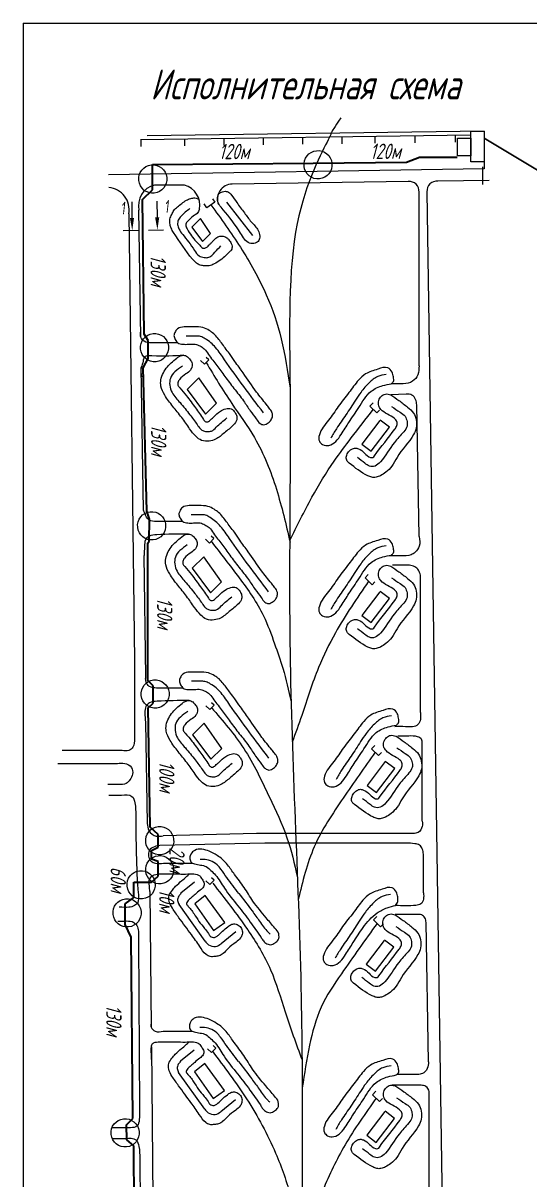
# Model space of a CAD drawing. Header units: millimetres. Extents: x 13096 to 18634, y -492 to 9335.
# Drawn here: x 13108 to 13444, y 7016 to 7784 of the extents above; entities that cross this region are included whole.
import ezdxf
from ezdxf import colors
from ezdxf.entities.mleader import LeaderData, LeaderLine
from ezdxf.enums import TextEntityAlignment as Align
from ezdxf.math import Vec2, Vec3

# ---------------------------------------------------------------- set-up
doc = ezdxf.new("R2010")
doc.units = ezdxf.units.MM
for name, color, linetype, lineweight in [('Линия выноска', 137, 'Continuous', 20), ('Линия связи (Вновь)', 3, 'Continuous', 60), ('Рамка толстая', 7, 'Continuous', 60), ('Строительный', 251, 'Continuous', 13), ('ТаБлица', 253, 'Continuous', 25), ('текст', 7, 'Continuous', 25), ('Элемент эл. схем', 7, 'Continuous', 35)]:
    doc.layers.add(name, color=color, linetype=linetype, lineweight=lineweight)
doc.styles.add('Simplex', font='simplex.shx', dxfattribs={"width": 0.7, "oblique": 15})

# ---------------------------------------------------------------- blocks, each defined once
blk = doc.blocks.new('_None')

msp = doc.modelspace()

# ---------------------------------------------------------------- linework, layer by layer
at = {"color": 18, "lineweight": 20, "true_color": 0x000000}
for points in [[(13404.73022, 7712.69322), (13413.61903, 7712.69322), (13413.61903, 7692.33325), (13404.73022, 7692.33325)], [(13395.90373, 7708.08487), (13404.74841, 7708.08487), (13404.74841, 7696.41426), (13395.90373, 7696.41426)]]:
    msp.add_lwpolyline(points, close=True, dxfattribs=at)
for centre in [(13303.33818, 7690.43067), (13193.62413, 7681.00259), (13194.80384, 7569.04395), (13192.87993, 7450.72458), (13195.20956, 7339.01954), (13198.2276, 7241.66792), (13198.20988, 7222.36518), (13185.8797, 7212.37796), (13176.5562, 7193.76117), (13175.25303, 7047.69136)]:
    msp.add_ellipse(centre, major_axis=(1.01119, -9.36317), ratio=0.990291513, start_param=-7.853981634, end_param=-1.570796327, dxfattribs=at)
at = {"layer": 'Линия связи (Вновь)', "color": 18, "lineweight": 35, "true_color": 0x000000}
for p, q in [((13362.08676, 7692.13902), (13370.67911, 7695.47663)), ((13370.67911, 7695.47663), (13395.81852, 7695.44275)), ((13193.52205, 7690.65582), (13300.06431, 7691.57364)), ((13193.52751, 7673.8819), (13193.52205, 7690.65582)), ((13300.06431, 7691.57364), (13362.08676, 7692.13902)), ((13186.88504, 7667.42824), (13193.52751, 7673.8819)), ((13187.86612, 7577.96944), (13186.88504, 7667.42824)), ((13190.55718, 7573.853), (13187.86612, 7577.96944)), ((13190.55718, 7561.77573), (13190.55718, 7573.853)), ((13187.25427, 7555.70817), (13190.55718, 7561.77573)), ((13189.58917, 7460.42955), (13187.25427, 7555.70817)), ((13191.37455, 7455.18431), (13189.58917, 7460.42955)), ((13191.29333, 7440.63329), (13191.37455, 7455.18431)), ((13190.426, 7439.09957), (13191.29333, 7440.63329)), ((13190.426, 7348.00788), (13190.426, 7439.09957)), ((13193.81089, 7344.58387), (13190.426, 7348.00788)), ((13193.81089, 7333.0666), (13193.81089, 7344.58387)), ((13190.66994, 7329.96974), (13193.81089, 7333.0666)), ((13191.94006, 7250.6611), (13190.66994, 7329.96974)), ((13197.1507, 7245.78806), (13191.94006, 7250.6611)), ((13197.1507, 7237.42601), (13197.1507, 7245.78806)), ((13192.71004, 7235.06501), (13197.1507, 7237.42601)), ((13192.71004, 7229.42607), (13192.71004, 7235.06501)), ((13197.28813, 7227.76), (13192.71004, 7229.42607)), ((13197.28813, 7218.14353), (13197.28813, 7227.76)), ((13181.14019, 7214.16095), (13192.81589, 7214.16095)), ((13181.14019, 7203.93666), (13181.14019, 7214.16095)), ((13192.81589, 7214.16095), (13197.28813, 7218.14353)), ((13175.23469, 7199.74616), (13181.14019, 7203.93666)), ((13175.23469, 7186.02168), (13175.23469, 7199.74616)), ((13179.17707, 7177.68167), (13175.23469, 7186.02168)), ((13180.29904, 7057.22841), (13179.17707, 7177.68167)), ((13176.28227, 7053.01126), (13180.29904, 7057.22841)), ((13176.31018, 7043.17403), (13176.28227, 7053.01126)), ((13181.10064, 7039.03658), (13176.31018, 7043.17403)), ((13181.2807, 6946.88449), (13181.10064, 7039.03658))]:
    msp.add_line(p, q, dxfattribs=at)
at = {"layer": 'Рамка толстая', "color": 18, "lineweight": 20, "true_color": 0x000000}
for q in [(14076.17452, 7784.47018), (13107.54952, 6451.34518)]:
    msp.add_line((13107.54952, 7784.47018), q, dxfattribs=at)
at = {"layer": 'Строительный', "color": 18, "lineweight": 20, "true_color": 0x000000}
for p, q in [((13413.61903, 7712.69322), (13189.94895, 7709.7251)), ((13404.73022, 7709.99198), (13185.56, 7706.9164)), ((13185.68375, 7706.91813), (13185.68375, 7702.50813)), ((13214.60109, 7707.32393), (13214.60109, 7702.91393)), ((13240.73256, 7707.69062), (13240.73256, 7703.28062)), ((13266.86403, 7708.05732), (13266.86403, 7703.64732)), ((13292.9955, 7708.42402), (13292.9955, 7704.01402)), ((13319.12697, 7708.79072), (13319.12697, 7704.38072)), ((13340.99635, 7709.09761), (13340.99635, 7704.68761)), ((13367.54904, 7709.47022), (13367.54904, 7705.06022)), ((13394.52641, 7709.84879), (13394.52641, 7705.43879)), ((13413.61903, 7687.63815), (13164.24547, 7683.8153)), ((13412.80319, 7677.37433), (13412.80319, 7689.15098)), ((13413.61903, 7692.33325), (13413.61903, 7687.63815)), ((13417.03198, 7680.07448), (13382.93026, 7679.51088)), ((13214.62862, 7676.94579), (13194.79862, 7676.94579)), ((13363.22243, 7679.3063), (13246.35144, 7677.5772)), ((13370.45451, 7556.9157), (13370.45451, 7672.31334)), ((13375.69819, 7672.51792), (13390.2393, 6692.22276)), ((13229.58519, 7661.95206), (13227.78009, 7664.53072)), ((13234.91479, 7665.68287), (13229.58519, 7661.95206)), ((13233.36014, 7667.90374), (13234.91479, 7665.68287)), ((13242.62774, 7665.70834), (13259.92072, 7643.44582)), ((13177.65347, 7657.92555), (13181.52845, 7361.20932)), ((13185.69432, 7576.04716), (13184.45425, 7660.19034)), ((13225.28902, 7654.77354), (13219.63047, 7649.11498)), ((13219.63047, 7649.11498), (13226.56475, 7639.47927)), ((13231.98434, 7644.89886), (13225.28902, 7654.77354)), ((13226.56475, 7639.47927), (13231.98434, 7644.89886)), ((13225.40902, 7560.50088), (13227.91461, 7557.99529)), ((13227.91461, 7557.99529), (13230.8071, 7560.88778)), ((13230.8071, 7560.88778), (13229.1703, 7562.52458)), ((13187.38895, 7461.06063), (13185.99244, 7555.81869)), ((13224.2193, 7548.92548), (13216.55724, 7541.26342)), ((13235.94168, 7532.22718), (13224.2193, 7548.92548)), ((13216.55724, 7541.26342), (13228.65727, 7524.94277)), ((13361.97402, 7538.20465), (13351.72894, 7537.73142)), ((13228.65727, 7524.94277), (13235.94168, 7532.22718)), ((13337.70692, 7530.21773), (13339.90516, 7532.47064)), ((13342.36327, 7525.67439), (13337.70692, 7530.21773)), ((13344.2565, 7527.61471), (13342.36327, 7525.67439)), ((13370.56165, 7443.56558), (13368.95236, 7531.10362)), ((13228.69363, 7441.81262), (13231.19922, 7439.30704)), ((13231.19922, 7439.30704), (13234.09171, 7442.19953)), ((13234.09171, 7442.19953), (13232.4549, 7443.83633)), ((13189.01792, 7350.52891), (13187.83293, 7430.9347)), ((13227.50391, 7430.23723), (13219.84185, 7422.57517)), ((13239.22629, 7413.53893), (13227.50391, 7430.23723)), ((13219.84185, 7422.57517), (13231.94188, 7406.25452)), ((13231.94188, 7406.25452), (13239.22629, 7413.53893)), ((13334.5643, 7416.17764), (13336.76254, 7418.43055)), ((13339.22064, 7411.6343), (13334.5643, 7416.17764)), ((13341.11387, 7413.57462), (13339.22064, 7411.6343)), ((13371.32595, 7326.80425), (13371.32595, 7414.16863)), ((13181.52845, 7361.20932), (13181.52845, 7314.86408)), ((13228.96575, 7331.2609), (13231.47134, 7328.75532)), ((13231.47134, 7328.75532), (13234.36383, 7331.6478)), ((13234.36383, 7331.6478), (13232.72703, 7333.28461)), ((13188.70243, 7320.39178), (13189.96658, 7253.20028)), ((13227.77603, 7319.6855), (13220.11397, 7312.02344)), ((13239.49841, 7302.9872), (13227.77603, 7319.6855)), ((13220.11397, 7312.02344), (13232.214, 7295.7028)), ((13338.91318, 7302.72882), (13341.11142, 7304.98174)), ((13372.55582, 7254.60982), (13372.55582, 7304.24696)), ((13173.33526, 7301.48408), (13133.4347, 7301.48408)), ((13232.214, 7295.7028), (13239.49841, 7302.9872)), ((13343.56952, 7298.18548), (13338.91318, 7302.72882)), ((13345.46276, 7300.1258), (13343.56952, 7298.18548)), ((13130.64238, 7293.03404), (13170.11999, 7293.03404)), ((13262.50682, 7246.48796), (13200.56047, 7244.95153)), ((13348.85997, 7246.48796), (13262.50682, 7246.48796)), ((13268.11779, 7240.09299), (13198.30959, 7238.50495)), ((13354.23189, 7240.09299), (13268.11779, 7240.09299)), ((13373.36891, 7207.01527), (13373.36891, 7232.81378)), ((13221.44859, 7214.18135), (13212.34877, 7206.72655)), ((13228.96575, 7215.0062), (13231.47134, 7212.50062)), ((13231.47134, 7212.50062), (13234.36383, 7215.39311)), ((13234.36383, 7215.39311), (13232.72703, 7217.02991)), ((13191.66197, 7207.86493), (13192.55876, 7117.78529)), ((13228.43841, 7174.91939), (13211.07467, 7199.31563)), ((13340.26748, 7189.07609), (13342.46572, 7191.32901)), ((13344.92382, 7184.53275), (13340.26748, 7189.07609)), ((13358.52453, 7192.67916), (13354.62501, 7192.67916)), ((13248.87697, 7181.23706), (13239.15642, 7173.29841)), ((13346.81705, 7186.47307), (13344.92382, 7184.53275)), ((13376.69686, 7094.94517), (13375.1218, 7187.35009)), ((13184.12919, 7175.2393), (13184.8706, 7063.63473)), ((13192.6868, 7104.9233), (13193.6955, 7003.60239)), ((13232.54063, 7101.06234), (13235.43311, 7103.95482)), ((13235.43311, 7103.95482), (13233.79631, 7105.59163)), ((13221.19074, 7102.64487), (13212.09092, 7095.19006)), ((13230.03504, 7103.56792), (13232.54063, 7101.06234)), ((13228.18057, 7063.38291), (13210.81682, 7087.77914)), ((13369.53998, 7086.39966), (13355.63664, 7086.39966)), ((13339.60108, 7073.04419), (13341.79932, 7075.2971)), ((13371.83836, 7079.31987), (13352.59469, 7079.31987)), ((13248.61912, 7069.70058), (13238.89857, 7061.76192)), ((13344.25742, 7068.50085), (13339.60108, 7073.04419)), ((13346.15066, 7070.44117), (13344.25742, 7068.50085)), ((13377.13849, 6978.93807), (13377.13849, 7072.52653)), ((13184.99303, 7030.69911), (13185.46865, 6962.09245))]:
    msp.add_line(p, q, dxfattribs=at)
for points in [[(13344.39291, 7520.71654), (13332.4402, 7505.01827), (13338.69565, 7500.25535), (13350.83071, 7516.19311), (13344.57526, 7520.95603)], [(13344.39291, 7406.98066), (13332.4402, 7391.2824), (13338.69565, 7386.51948), (13350.83071, 7402.45724), (13344.57526, 7407.22016)], [(13348.0215, 7294.36046), (13335.88645, 7278.42271), (13342.1419, 7273.65979), (13354.27695, 7289.59755), (13348.0215, 7294.36046)], [(13228.48124, 7205.19547), (13221.5716, 7199.77784), (13233.99147, 7182.03946), (13241.51336, 7187.4571), (13228.48124, 7205.19547)], [(13347.28898, 7175.45257), (13335.33628, 7159.75431), (13341.59173, 7154.99139), (13353.72678, 7170.92914), (13347.47133, 7175.69206)], [(13228.22339, 7093.65899), (13221.31375, 7088.24135), (13233.73362, 7070.50298), (13241.25551, 7075.92061), (13228.22339, 7093.65899)], [(13347.70986, 7061.77906), (13335.75715, 7046.0808), (13342.0126, 7041.31788), (13354.14766, 7057.25563), (13347.89221, 7062.01855)]]:
    msp.add_lwpolyline(points, dxfattribs=at)
for centre, radius, start, end in [((13163.35978, 7660.72387), 14.56504, 348.92312265, 85.86922356), ((13198.05979, 7663.36154), 13.97022, 103.49952732, 193.12034259), ((13210.99887, 7663.56984), 13.85969, 348.95296455, 74.81764387), ((13246.47646, 7667.68845), 9.88954, 90.72433398, 202.13249375), ((13363.88161, 7672.75185), 6.58751, 356.18317171, 95.74288416), ((13382.27109, 7672.95643), 6.58751, 84.25711584, 183.81682829)]:
    msp.add_arc(centre, radius, start, end, dxfattribs=at)
msp.add_open_spline([(13318.61153, 7721.69182), (13309.22449, 7707.51212), (13318.61153, 7721.69182), (13282.31215, 7655.90761), (13286.09414, 7523.03025), (13282.30653, 7350.85048), (13294.26821, 7152.79988), (13292.35405, 6958.96678), (13290.2213, 6825.03191), (13293.80783, 6738.07002), (13299.68338, 6710.03052), (13299.68338, 6710.03052), (13299.68338, 6710.03052), (13299.68338, 6710.03052), (13299.68338, 6710.03052), (13299.68338, 6710.03052), (13299.68338, 6710.03052), (13299.68338, 6710.03052), (13299.68338, 6710.03052)], degree=3, knots=[0, 0, 0, 0, 25.836333109, 49.871244762, 76.873917157, 116.334767859, 166.936096042, 211.721259242, 248.246118291, 257.850777941, 271.152471293, 282.284588503, 290.662390358, 305.749777897, 312.760031631, 324.633986925, 330.142951601, 332.123990533, 332.123990533, 332.123990533, 332.123990533], dxfattribs=at)
for points in [[(13240.4854, 7660.60729), (13251.90526, 7645.10457), (13257.92359, 7638.43569), (13261.7195, 7638.43569), (13264.02094, 7640.13775), (13264.67851, 7643.06411), (13263.6025, 7646.82656), (13258.99594, 7652.60945), (13254.51077, 7658.44239), (13249.39673, 7665.41379), (13245.80486, 7670.35664), (13243.9527, 7672.2088), (13241.82962, 7672.80522), (13239.88683, 7672.38717), (13237.70494, 7671.25246), (13236.58692, 7667.68845), (13237.64594, 7664.13086), (13240.4854, 7660.60729)], [(13224.60175, 7660.91412), (13223.10765, 7658.11362), (13219.62354, 7655.69475), (13218.20146, 7654.27266), (13216.40119, 7652.4724), (13215.55697, 7650.61359), (13216.40119, 7647.89973), (13219.40416, 7643.25963), (13222.45813, 7639.44158), (13224.90764, 7636.99207), (13226.7963, 7635.10342), (13228.12719, 7635.10342), (13229.89878, 7636.01977), (13230.84306, 7636.96405), (13232.11214, 7638.23313), (13233.38116, 7639.50214), (13235.56518, 7641.68617), (13238.14212, 7643.0143), (13240.35111, 7643.0143), (13242.77227, 7642.03745), (13244.24805, 7640.56167), (13245.78396, 7638.14365), (13246.25348, 7636.43274), (13245.78396, 7633.83689), (13244.21979, 7632.27272), (13242.12431, 7630.17723), (13234.38174, 7624.61426), (13231.13384, 7623.37533), (13228.12215, 7623.37533), (13225.15902, 7623.83801), (13222.63368, 7625.16153), (13220.06819, 7627.72702), (13207.47234, 7645.48973), (13205.86634, 7648.30531), (13205.15612, 7650.82253), (13205.03001, 7654.37244), (13206.26858, 7657.50984), (13207.62062, 7660.07571), (13209.95659, 7662.41168), (13216.05879, 7666.87386), (13218.834, 7668.07775), (13221.49966, 7668.43199), (13223.2159, 7668.07775), (13224.4716, 7666.82205)], [(13218.25953, 7661.41781), (13212.29516, 7656.10995), (13210.53566, 7653.67295), (13210.14527, 7650.7965), (13210.97554, 7647.92005), (13213.49474, 7644.18361), (13217.37363, 7639.22972), (13221.41904, 7633.62135), (13224.41818, 7629.90592), (13227.73723, 7628.86721), (13230.2965, 7628.86721), (13234.89519, 7632.46277), (13238.93403, 7636.53775)], [(13232.24999, 7663.81746), (13251.80791, 7635.7081), (13268.96398, 7604.17079), (13278.92496, 7574.95077), (13284.75804, 7542.04226)], [(13270.9178, 7528.94751), (13272.75983, 7526.11754), (13273.14178, 7523.90912), (13272.16179, 7520.99689), (13270.33821, 7519.1733), (13267.21447, 7517.842), (13264.86361, 7518.73951), (13262.32912, 7521.73555), (13258.36424, 7527.09885), (13253.93528, 7533.66822), (13247.54184, 7541.95785), (13241.50063, 7549.93303), (13236.23179, 7557.20363), (13230.68321, 7564.47682), (13227.79928, 7568.2371), (13224.88702, 7570.13002), (13221.86936, 7571.28681), (13217.47239, 7571.28681), (13213.64786, 7571.28681), (13210.2802, 7572.23312), (13208.55833, 7574.42029), (13207.71861, 7576.98708), (13208.25976, 7579.02679), (13210.08002, 7581.558), (13214.53608, 7582.84071), (13220.86458, 7582.84071), (13226.97083, 7582.30153), (13231.07871, 7580.38469), (13234.07968, 7578.28356), (13236.84647, 7575.2366), (13239.31118, 7572.13167), (13241.69561, 7568.81277), (13244.57682, 7565.11232), (13248.2206, 7559.80698), (13253.65066, 7552.20552), (13262.5398, 7539.53638), (13269.10481, 7531.26769), (13270.9178, 7528.94751)], [(13210.25212, 7572.25332), (13200.00314, 7572.25332), (13192.6598, 7572.25332), (13188.01096, 7573.24765), (13186.20142, 7575.05719), (13185.4612, 7576.86489), (13185.63944, 7579.77151)], [(13267.22571, 7525.68278), (13241.31524, 7560.98884), (13235.39077, 7569.04353), (13232.11026, 7572.32404), (13228.38918, 7574.94553), (13225.42673, 7576.46291), (13222.48244, 7576.73981), (13215.78441, 7576.73981)], [(13214.16495, 7563.96959), (13193.04591, 7563.4847), (13187.8282, 7562.41062), (13187.2144, 7560.11777), (13185.99244, 7555.81869), (13186.08342, 7549.64558)], [(13210.53747, 7562.83045), (13203.30916, 7556.24033), (13200.64776, 7552.29701), (13199.01374, 7547.65563), (13199.01374, 7543.54529), (13201.57668, 7537.5437), (13206.93582, 7530.03485), (13212.83481, 7522.6304), (13218.1264, 7515.15733), (13222.16685, 7510.15463), (13226.07571, 7507.43381), (13231.17752, 7506.95105), (13235.31065, 7508.16741), (13241.18439, 7512.46315), (13247.21471, 7517.72212), (13249.36346, 7521.02493), (13249.36346, 7523.45765), (13248.27412, 7525.85836), (13245.70579, 7528.42669), (13242.11734, 7528.42669), (13238.49684, 7526.78277), (13234.13165, 7523.13308), (13232.26074, 7521.42254), (13230.10384, 7519.81814), (13228.8727, 7519.81814), (13227.29044, 7521.4004), (13221.97366, 7528.98982), (13216.04086, 7537.09606), (13211.60654, 7542.36231), (13210.32927, 7544.18769), (13210.32927, 7545.69747), (13211.40494, 7547.9458), (13215.67912, 7551.55761), (13218.6479, 7554.15496), (13219.64499, 7556.09744), (13219.64499, 7559.09131), (13217.97487, 7561.50696), (13216.08408, 7563.39776), (13213.18328, 7563.9114), (13211.16418, 7563.18919), (13210.53747, 7562.83045)], [(13229.08489, 7559.16557), (13246.03326, 7531.95288), (13261.16573, 7509.27565), (13275.72602, 7474.97981), (13284.80549, 7439.90569)], [(13213.28025, 7556.69416), (13208.3903, 7553.00589), (13205.34561, 7548.63692), (13204.92462, 7544.17218), (13206.47933, 7539.20908), (13211.71612, 7532.49462), (13218.25079, 7524.50924), (13223.07675, 7517.9681), (13225.34176, 7515.05113), (13227.35351, 7513.75362), (13229.97644, 7513.32112), (13232.52297, 7513.65186), (13235.73567, 7516.19791), (13242.74355, 7522.36028)], [(13351.9756, 7545.06198), (13346.42075, 7543.82545), (13338.60245, 7540.03835), (13330.41569, 7529.23469), (13323.85452, 7519.42211), (13318.76082, 7511.39636), (13310.58507, 7504.1103), (13306.39326, 7504.75011), (13304.23628, 7506.90709), (13304.23628, 7511.15321), (13310.38556, 7520.79586), (13316.81871, 7529.92001), (13323.92463, 7539.18108), (13330.29729, 7547.44629), (13334.99352, 7551.65459), (13343.08605, 7554.73731), (13349.66487, 7555.60978), (13352.51628, 7552.75836), (13353.39093, 7549.56066), (13353.39093, 7546.5361), (13351.9756, 7545.06198)], [(13348.69251, 7551.18207), (13343.04474, 7549.85), (13337.32684, 7545.67547), (13331.91262, 7539.51351), (13328.17398, 7534.11489), (13321.8718, 7524.39341), (13315.58516, 7515.18109), (13311.86539, 7508.95384)], [(13370.45451, 7556.9157), (13369.60698, 7550.98287), (13366.18548, 7546.71385), (13359.90326, 7545.06198), (13351.9756, 7545.06198)], [(13351.72894, 7537.73142), (13348.05936, 7538.20465), (13345.4235, 7536.7544), (13343.6791, 7533.96709), (13343.6791, 7530.43936), (13345.07164, 7528.05442), (13354.12312, 7521.99268), (13355.65656, 7519.94901), (13355.65656, 7517.23205), (13354.2968, 7514.89827), (13340.77243, 7497.16127), (13339.76842, 7496.15726), (13338.13819, 7496.15726), (13334.32235, 7498.98932), (13330.13112, 7501.91131), (13328.13215, 7502.37217), (13325.70265, 7501.60407), (13323.17382, 7499.07524), (13322.1578, 7496.21904), (13322.68059, 7493.76111), (13324.09457, 7492.34713), (13336.4031, 7484.00203), (13339.16568, 7482.97805), (13341.86063, 7482.97805), (13344.8143, 7483.99039), (13348.47944, 7486.40279), (13352.34142, 7490.26478), (13355.82665, 7496.15661), (13366.79569, 7511.31284), (13368.59901, 7515.70652), (13368.49996, 7521.09476), (13366.74273, 7525.62714), (13362.78251, 7529.58736), (13357.07944, 7533.93423), (13351.72894, 7537.73142)], [(13368.95236, 7531.10362), (13368.17017, 7534.67374), (13365.75066, 7537.57572), (13361.97402, 7538.20465)], [(13284.55817, 7440.96617), (13299.34677, 7469.6425), (13314.09778, 7493.65745), (13325.41076, 7509.04212), (13340.03509, 7527.94606)], [(13352.23157, 7529.94144), (13357.88363, 7526.14394), (13361.15587, 7523.43616), (13362.44494, 7519.93586), (13362.44494, 7516.88201), (13360.23218, 7513.21661), (13354.04928, 7505.96894), (13344.8068, 7493.21043), (13341.19678, 7490.43274), (13337.46503, 7490.43274), (13334.51758, 7492.30644), (13329.52638, 7496.03465)], [(13213.53673, 7453.56507), (13203.28774, 7453.56507), (13195.94441, 7453.56507), (13191.29557, 7454.5594), (13189.48603, 7456.36894), (13188.7458, 7458.17664), (13187.38895, 7461.06063)], [(13274.2024, 7410.25926), (13276.04444, 7407.42929), (13276.42638, 7405.22087), (13275.4464, 7402.30863), (13273.62281, 7400.48505), (13270.49908, 7399.15375), (13268.14821, 7400.05126), (13265.61372, 7403.04729), (13261.64885, 7408.4106), (13257.21989, 7414.97997), (13250.82644, 7423.2696), (13244.78524, 7431.24478), (13239.5164, 7438.51538), (13233.96782, 7445.78857), (13231.08389, 7449.54884), (13228.17163, 7451.44177), (13225.15396, 7452.59856), (13220.757, 7452.59856), (13216.93247, 7452.59856), (13213.56481, 7453.54487), (13211.84294, 7455.73204), (13211.00321, 7458.29883), (13211.54437, 7460.33854), (13213.36463, 7462.86975), (13217.82069, 7464.15246), (13224.14918, 7464.15246), (13230.25544, 7463.61328), (13234.36332, 7461.69644), (13237.36429, 7459.59531), (13240.13108, 7456.54835), (13242.59579, 7453.44342), (13244.98022, 7450.12452), (13247.86143, 7446.42407), (13251.5052, 7441.11873), (13256.93527, 7433.51727), (13265.82441, 7420.84813), (13272.38942, 7412.57944), (13274.2024, 7410.25926)], [(13270.51032, 7406.99453), (13244.59985, 7442.30059), (13238.67537, 7450.35528), (13235.39486, 7453.63579), (13231.67379, 7456.25728), (13228.71134, 7457.77466), (13225.76704, 7458.05156), (13219.06902, 7458.05156)], [(13217.44956, 7445.28134), (13196.33051, 7444.79645), (13191.11281, 7443.72237), (13188.81996, 7441.42951), (13188.15095, 7437.11384), (13187.83293, 7430.9347)], [(13213.82207, 7444.1422), (13206.59376, 7437.55208), (13203.93237, 7433.60876), (13202.29834, 7428.96738), (13202.29834, 7424.85704), (13204.86129, 7418.85545), (13210.22043, 7411.3466), (13216.11942, 7403.94215), (13221.41101, 7396.46908), (13225.45146, 7391.46638), (13229.36031, 7388.74556), (13234.46212, 7388.2628), (13238.59526, 7389.47916), (13244.469, 7393.7749), (13250.49932, 7399.03387), (13252.64807, 7402.33668), (13252.64807, 7404.7694), (13251.55872, 7407.17011), (13248.9904, 7409.73844), (13245.40195, 7409.73844), (13241.78144, 7408.09452), (13237.41625, 7404.44483), (13235.54534, 7402.73429), (13233.38844, 7401.12988), (13232.15731, 7401.12988), (13230.57505, 7402.71215), (13225.25827, 7410.30157), (13219.32547, 7418.40781), (13214.89115, 7423.67406), (13213.61388, 7425.49944), (13213.61388, 7427.00922), (13214.68954, 7429.25755), (13218.96373, 7432.86936), (13221.93251, 7435.46671), (13222.9296, 7437.40919), (13222.9296, 7440.40305), (13221.25948, 7442.81871), (13219.36868, 7444.70951), (13216.46789, 7445.22315), (13214.44879, 7444.50094), (13213.82207, 7444.1422)], [(13351.9756, 7431.3261), (13346.42075, 7430.08958), (13338.60245, 7426.30248), (13330.41569, 7415.49882), (13323.85452, 7405.68624), (13318.76082, 7397.66048), (13310.58507, 7390.37443), (13306.39326, 7391.01424), (13304.23628, 7393.17122), (13304.23628, 7397.41734), (13310.38556, 7407.05999), (13316.81871, 7416.18414), (13323.92463, 7425.44521), (13330.29729, 7433.71042), (13334.99352, 7437.91871), (13343.08605, 7441.00143), (13349.66487, 7441.87391), (13352.51628, 7439.02249), (13353.39093, 7435.82479), (13353.39093, 7432.80023), (13351.9756, 7431.3261)], [(13370.56165, 7443.56558), (13370.56165, 7437.16174), (13367.82448, 7433.1522), (13365.23677, 7431.47999), (13358.46002, 7430.72843), (13350.50287, 7430.72843)], [(13216.56486, 7438.00591), (13211.67491, 7434.31764), (13208.63021, 7429.94867), (13208.20923, 7425.48393), (13209.76394, 7420.52083), (13215.00073, 7413.80637), (13221.5354, 7405.82099), (13226.36135, 7399.27985), (13228.62637, 7396.36288), (13230.63812, 7395.06537), (13233.26105, 7394.63287), (13235.80758, 7394.96361), (13239.02028, 7397.50966), (13246.02816, 7403.67203)], [(13232.3695, 7440.47732), (13250.93281, 7416.22516), (13267.12598, 7390.97535), (13274.5037, 7372.42959), (13279.98876, 7356.18398), (13285.44244, 7333.8086)], [(13348.69251, 7437.4462), (13343.04474, 7436.11413), (13337.32684, 7431.9396), (13331.91262, 7425.77764), (13328.17398, 7420.37901), (13321.8718, 7410.65754), (13315.58516, 7401.44522), (13311.86539, 7395.21797)], [(13351.72894, 7423.99555), (13348.05936, 7424.46878), (13345.4235, 7423.01853), (13343.6791, 7420.23122), (13343.6791, 7416.70349), (13345.07164, 7414.31855), (13354.12312, 7408.25681), (13355.65656, 7406.21314), (13355.65656, 7403.49618), (13354.2968, 7401.16239), (13340.77243, 7383.4254), (13339.76842, 7382.42139), (13338.13819, 7382.42139), (13334.32235, 7385.25345), (13330.13112, 7388.17544), (13328.13215, 7388.6363), (13325.70265, 7387.8682), (13323.17382, 7385.33937), (13322.1578, 7382.48317), (13322.68059, 7380.02524), (13324.09457, 7378.61126), (13336.4031, 7370.26616), (13339.16568, 7369.24217), (13341.86063, 7369.24217), (13344.8143, 7370.25452), (13348.47944, 7372.66692), (13352.34142, 7376.5289), (13355.82665, 7382.42074), (13366.79569, 7397.57697), (13368.59901, 7401.97065), (13368.49996, 7407.35889), (13366.74273, 7411.89127), (13362.78251, 7415.85149), (13357.07944, 7420.19836), (13351.72894, 7423.99555)], [(13371.32595, 7414.16863), (13371.32595, 7418.05576), (13370.0284, 7421.24238), (13367.68069, 7423.59009), (13364.11309, 7424.54487), (13360.86547, 7424.54487), (13352.8044, 7424.54487)], [(13336.89247, 7413.90597), (13314.91282, 7379.63123), (13303.76957, 7356.70239), (13292.53322, 7324.85267), (13286.23755, 7307.06511)], [(13352.23157, 7416.20557), (13357.88363, 7412.40807), (13361.15587, 7409.70029), (13362.44494, 7406.19999), (13362.44494, 7403.14614), (13360.23218, 7399.48074), (13354.04928, 7392.23307), (13344.8068, 7379.47455), (13341.19678, 7376.69687), (13337.46503, 7376.69687), (13334.51758, 7378.57057), (13329.52638, 7382.29878)], [(13213.80885, 7343.01335), (13203.55986, 7343.01335), (13196.21653, 7343.01335), (13191.56769, 7344.00767), (13189.75815, 7345.81721), (13189.01792, 7347.62492), (13189.01792, 7350.52891)], [(13274.47452, 7299.70753), (13276.31656, 7296.87757), (13276.6985, 7294.66914), (13275.71852, 7291.75691), (13273.89493, 7289.93333), (13270.7712, 7288.60203), (13268.42034, 7289.49954), (13265.88584, 7292.49557), (13261.92097, 7297.85887), (13257.49201, 7304.42825), (13251.09856, 7312.71787), (13245.05736, 7320.69306), (13239.78852, 7327.96366), (13234.23994, 7335.23685), (13231.35601, 7338.99712), (13228.44375, 7340.89005), (13225.42608, 7342.04684), (13221.02912, 7342.04684), (13217.20459, 7342.04684), (13213.83693, 7342.99315), (13212.11506, 7345.18032), (13211.27533, 7347.7471), (13211.81649, 7349.78682), (13213.63675, 7352.31803), (13218.09281, 7353.60074), (13224.4213, 7353.60074), (13230.52756, 7353.06155), (13234.63544, 7351.14471), (13237.63641, 7349.04359), (13240.4032, 7345.99663), (13242.86791, 7342.89169), (13245.25234, 7339.57279), (13248.13355, 7335.87235), (13251.77733, 7330.56701), (13257.20739, 7322.96555), (13266.09653, 7310.29641), (13272.66154, 7302.02771), (13274.47452, 7299.70753)], [(13270.78244, 7296.44281), (13244.87197, 7331.74886), (13238.94749, 7339.80356), (13235.66698, 7343.08407), (13231.94591, 7345.70556), (13228.98346, 7347.22294), (13226.03916, 7347.49983), (13219.34114, 7347.49983)], [(13217.72168, 7334.72962), (13196.60263, 7334.24473), (13191.38493, 7333.17064), (13189.09208, 7330.87779), (13188.42307, 7326.56212), (13188.70243, 7320.39178)], [(13214.0942, 7333.59047), (13206.86588, 7327.00035), (13204.20449, 7323.05703), (13202.57046, 7318.41566), (13202.57046, 7314.30532), (13205.13341, 7308.30372), (13210.49255, 7300.79487), (13216.39154, 7293.39043), (13221.68313, 7285.91736), (13225.72358, 7280.91465), (13229.63243, 7278.19384), (13234.73425, 7277.71108), (13238.86738, 7278.92744), (13244.74112, 7283.22318), (13250.77144, 7288.48215), (13252.92019, 7291.78495), (13252.92019, 7294.21767), (13251.83084, 7296.61839), (13249.26252, 7299.18671), (13245.67407, 7299.18671), (13242.05356, 7297.54279), (13237.68837, 7293.8931), (13235.81746, 7292.18257), (13233.66056, 7290.57816), (13232.42943, 7290.57816), (13230.84717, 7292.16042), (13225.53039, 7299.74984), (13219.59759, 7307.85609), (13215.16327, 7313.12234), (13213.886, 7314.94771), (13213.886, 7316.4575), (13214.96166, 7318.70583), (13219.23585, 7322.31763), (13222.20463, 7324.91498), (13223.20172, 7326.85747), (13223.20172, 7329.85133), (13221.5316, 7332.26699), (13219.6408, 7334.15778), (13216.74001, 7334.67143), (13214.72091, 7333.94922), (13214.0942, 7333.59047)], [(13216.83698, 7327.45418), (13211.94703, 7323.76592), (13208.90234, 7319.39695), (13208.48135, 7314.93221), (13210.03606, 7309.9691), (13215.27285, 7303.25465), (13221.80752, 7295.26926), (13226.63347, 7288.72812), (13228.89849, 7285.81115), (13230.91024, 7284.51365), (13233.53317, 7284.08115), (13236.0797, 7284.41188), (13239.2924, 7286.95794), (13246.30028, 7293.1203)], [(13232.56947, 7330.00886), (13254.02786, 7302.88838), (13271.09116, 7270.60209), (13282.73663, 7243.65312), (13289.64095, 7217.56581)], [(13355.42184, 7318.46641), (13349.86699, 7317.22989), (13342.0487, 7313.44279), (13333.86194, 7302.63913), (13327.30076, 7292.82655), (13322.20706, 7284.80079), (13314.03131, 7277.51474), (13309.8395, 7278.15455), (13307.68252, 7280.31153), (13307.68252, 7284.55764), (13313.8318, 7294.20029), (13320.26495, 7303.32445), (13327.37087, 7312.58552), (13333.74354, 7320.85073), (13338.43977, 7325.05902), (13346.53229, 7328.14174), (13353.11111, 7329.01422), (13355.96253, 7326.1628), (13356.83717, 7322.9651), (13356.83717, 7319.94054), (13355.42184, 7318.46641)], [(13371.32595, 7326.80425), (13371.32595, 7322.25073), (13369.71894, 7318.71674), (13366.18159, 7317.34641), (13361.34481, 7317.34641), (13354.39369, 7317.34641)], [(13352.13875, 7324.58651), (13346.49099, 7323.25443), (13340.77308, 7319.07991), (13335.35886, 7312.91795), (13331.62022, 7307.51932), (13325.31804, 7297.79785), (13319.03141, 7288.58553), (13315.31164, 7282.35828)], [(13181.52845, 7314.86408), (13181.52845, 7309.31558), (13180.48765, 7303.8211), (13177.70232, 7301.61933), (13173.33526, 7301.48408)], [(13355.17518, 7311.13586), (13351.50561, 7311.60909), (13348.86974, 7310.15884), (13347.12535, 7307.37153), (13347.12535, 7303.8438), (13348.51788, 7301.45886), (13357.56937, 7295.39712), (13359.1028, 7293.35345), (13359.1028, 7290.63649), (13357.74304, 7288.3027), (13344.21867, 7270.56571), (13343.21466, 7269.56169), (13341.58443, 7269.56169), (13337.76859, 7272.39376), (13333.57737, 7275.31574), (13331.5784, 7275.77661), (13329.14889, 7275.00851), (13326.62006, 7272.47968), (13325.60404, 7269.62348), (13326.12683, 7267.16555), (13327.54081, 7265.75157), (13339.84934, 7257.40646), (13342.61192, 7256.38248), (13345.30688, 7256.38248), (13348.26054, 7257.39483), (13351.92568, 7259.80723), (13355.78766, 7263.66921), (13359.2729, 7269.56105), (13370.24193, 7284.71728), (13372.04526, 7289.11096), (13371.9462, 7294.4992), (13370.18897, 7299.03158), (13366.22875, 7302.9918), (13360.52569, 7307.33866), (13355.17518, 7311.13586)], [(13372.55582, 7304.24696), (13372.55582, 7306.51239), (13372.07495, 7308.99685), (13369.46764, 7310.70305), (13363.63699, 7311.1536), (13356.45008, 7311.1536)], [(13341.24135, 7300.45715), (13320.13761, 7270.00279), (13300.90975, 7237.67431), (13290.20711, 7202.58965)], [(13355.67781, 7303.34588), (13361.32987, 7299.54838), (13364.60211, 7296.8406), (13365.89118, 7293.3403), (13365.89118, 7290.28645), (13363.67842, 7286.62105), (13357.49552, 7279.37338), (13348.25304, 7266.61486), (13344.64302, 7263.83717), (13340.91127, 7263.83717), (13337.96383, 7265.71088), (13332.97262, 7269.43909)], [(13170.11999, 7293.03404), (13174.98665, 7293.03404), (13179.4116, 7290.27709), (13180.22538, 7285.89514), (13178.44524, 7282.08414), (13175.94884, 7279.58775), (13170.76098, 7278.97823), (13163.78503, 7278.97823)], [(13164.44629, 7272.00983), (13172.83552, 7272.00983), (13179.83403, 7271.11343), (13181.76915, 7266.75221), (13182.36043, 7258.72773)], [(13182.36043, 7258.72773), (13184.07032, 7205.80067), (13183.60211, 7200.63989), (13181.5337, 7198.57147), (13177.71867, 7197.51122), (13171.41366, 7197.51122)], [(13189.96658, 7253.20028), (13191.11458, 7248.36934), (13195.98968, 7244.70067), (13200.56047, 7244.95153)], [(13372.55582, 7254.60982), (13372.55582, 7251.12353), (13369.76877, 7247.15871), (13366.52403, 7246.48796), (13355.65395, 7246.48796), (13348.85997, 7246.48796)], [(13198.30959, 7238.50495), (13194.75001, 7237.66414), (13191.28793, 7235.22524), (13190.84407, 7231.50036), (13192.57511, 7228.07561), (13195.4158, 7226.7453), (13200.78646, 7226.7453)], [(13265.33758, 7177.79278), (13258.37784, 7187.66726), (13250.14772, 7198.33501), (13241.23601, 7210.185), (13235.27052, 7218.89555), (13232.27276, 7221.89331), (13229.10688, 7224.44851), (13225.33325, 7225.52857), (13221.34893, 7226.25518), (13218.97312, 7227.6852), (13218.24582, 7230.43368), (13218.97312, 7232.77147), (13221.47448, 7235.27283), (13226.31026, 7235.93873), (13231.11674, 7234.67506), (13236.28983, 7231.88854), (13239.95795, 7229.26643), (13243.35766, 7225.5551), (13247.92177, 7219.3005), (13254.29668, 7210.65701), (13260.18327, 7201.51805), (13268.89698, 7190.49172), (13274.70679, 7183.68676), (13277.2598, 7179.74228), (13276.94437, 7175.92166), (13274.81794, 7173.79523), (13271.80788, 7172.64057), (13268.64802, 7173.67202), (13266.63891, 7175.72772), (13265.33758, 7177.79278)], [(13373.36891, 7232.81378), (13372.61628, 7236.24009), (13370.7582, 7238.71169), (13367.59405, 7239.69665), (13361.97053, 7240.09299), (13354.23189, 7240.09299)], [(13200.78646, 7226.7453), (13206.91046, 7226.7453), (13213.4787, 7226.7453), (13217.93571, 7226.7453), (13220.14614, 7226.7453)], [(13250.77111, 7206.64036), (13242.77276, 7217.29792), (13238.88363, 7222.72164), (13236.32333, 7225.67988), (13231.86188, 7228.28808), (13227.10996, 7229.21814), (13225.19252, 7229.21814)], [(13191.66197, 7207.86493), (13191.39771, 7211.60347), (13191.66197, 7216.44702), (13193.73039, 7218.51543), (13197.54541, 7219.57568), (13203.85043, 7219.57568)], [(13203.85043, 7219.57568), (13210.70556, 7219.57568), (13216.80909, 7219.57568), (13220.94644, 7219.57568), (13224.77708, 7218.28838), (13226.36638, 7216.04917), (13227.71503, 7213.55697), (13227.30751, 7211.07349), (13225.08774, 7208.85371), (13221.76518, 7206.0441), (13219.13855, 7203.78269), (13217.1593, 7201.99287), (13216.24644, 7200.65361), (13216.03531, 7199.532), (13216.5829, 7198.77451), (13221.02559, 7193.08858), (13224.29655, 7188.13291), (13228.01322, 7183.47924), (13230.59567, 7179.99591), (13231.74786, 7178.35311), (13233.03285, 7177.54642), (13234.65645, 7177.34691), (13235.55074, 7177.79797), (13237.1889, 7179.01599), (13239.88588, 7181.60688), (13243.4263, 7184.49923), (13245.62676, 7185.98701), (13248.16062, 7186.38672), (13250.9612, 7185.23202), (13252.86259, 7182.70056), (13252.99207, 7179.39838), (13251.96363, 7177.08646), (13248.93487, 7174.30455), (13243.6317, 7170.06804), (13240.29043, 7166.72677), (13237.57769, 7165.19548), (13234.85253, 7164.76118), (13231.76103, 7164.76118), (13229.01856, 7166.13112), (13224.80576, 7171.48736), (13219.25962, 7179.34294), (13211.02787, 7190.56079), (13206.63674, 7196.88619), (13204.46844, 7201.5578), (13204.46844, 7205.21813), (13206.62788, 7208.83925), (13208.82948, 7211.41099)], [(13208.82948, 7211.41099), (13212.95553, 7215.18368), (13215.83842, 7217.58871), (13217.85849, 7219.60878)], [(13233.4958, 7213.36864), (13256.66734, 7182.50246), (13271.83148, 7156.02956), (13281.48629, 7128.05709), (13292.76566, 7096.24066)], [(13212.34877, 7206.72655), (13210.85519, 7204.80236), (13210.07998, 7201.91299), (13211.07467, 7199.31563)], [(13250.77111, 7206.64036), (13259.57719, 7195.0684), (13264.55625, 7188.19906), (13270.08855, 7181.09285), (13271.5895, 7179.5919)], [(13354.87168, 7198.70784), (13349.31682, 7197.13335), (13342.57875, 7193.69416), (13333.31177, 7183.97073), (13326.7506, 7174.15815), (13321.65689, 7166.13239), (13313.48115, 7158.84634), (13309.28934, 7159.48614), (13307.13236, 7161.64312), (13307.13236, 7165.88924), (13313.28164, 7175.53189), (13319.71479, 7184.65605), (13326.8207, 7193.91712), (13333.19337, 7202.18233), (13337.8896, 7206.39062), (13345.98213, 7209.47334), (13352.56094, 7210.34582), (13355.41236, 7207.4944), (13356.28701, 7204.2967), (13356.28701, 7201.27214), (13354.87168, 7198.70784)], [(13351.58859, 7205.91811), (13345.94082, 7204.58603), (13340.22291, 7200.41151), (13334.8087, 7194.24955), (13331.07005, 7188.85092), (13324.76788, 7179.12944), (13318.48124, 7169.91712), (13314.76147, 7163.68987)], [(13373.36891, 7207.01527), (13373.36891, 7202.90192), (13371.57913, 7199.65489), (13368.39673, 7198.70784), (13354.87168, 7198.70784)], [(13170.43316, 7188.20968), (13176.15697, 7188.35776), (13181.00052, 7187.42776), (13183.06894, 7185.35934), (13184.12919, 7181.54432), (13184.12919, 7175.2393)], [(13354.62501, 7192.46746), (13350.95544, 7192.94069), (13348.31957, 7191.49044), (13346.57518, 7188.70313), (13346.57518, 7185.1754), (13347.96772, 7182.79046), (13357.0192, 7176.72872), (13358.55264, 7174.68505), (13358.55264, 7171.96809), (13357.19287, 7169.6343), (13343.6685, 7151.8973), (13342.66449, 7150.89329), (13341.03426, 7150.89329), (13337.21842, 7153.72536), (13333.0272, 7156.64734), (13331.02823, 7157.10821), (13328.59872, 7156.3401), (13326.0699, 7153.81128), (13325.05387, 7150.95508), (13325.57666, 7148.49715), (13326.99064, 7147.08317), (13339.29917, 7138.73806), (13342.06175, 7137.71408), (13344.75671, 7137.71408), (13347.71038, 7138.72642), (13351.37551, 7141.13883), (13355.2375, 7145.00081), (13358.72273, 7150.89264), (13369.69176, 7166.04887), (13371.49509, 7170.44256), (13371.39603, 7175.83079), (13369.6388, 7180.36318), (13365.67858, 7184.3234), (13359.97552, 7188.67026), (13354.62501, 7192.46746)], [(13375.1218, 7187.35009), (13374.2841, 7190.51792), (13372.19566, 7192.34848), (13369.1575, 7192.67916), (13358.52453, 7192.67916)], [(13342.59565, 7186.80442), (13318.87434, 7153.28245), (13305.44912, 7131.08851), (13297.74362, 7105.82934), (13292.88674, 7077.49515)], [(13355.12765, 7184.67748), (13360.77971, 7180.87998), (13364.05195, 7178.17219), (13365.34102, 7174.6719), (13365.34102, 7171.61805), (13363.12826, 7167.95264), (13356.94535, 7160.70498), (13347.70287, 7147.94646), (13344.09286, 7145.16877), (13340.36111, 7145.16877), (13337.41366, 7147.04247), (13332.42246, 7150.77069)], [(13228.43841, 7174.91939), (13230.64797, 7172.63535), (13235.33106, 7171.40472), (13239.15642, 7173.29841)], [(13192.46789, 7126.91288), (13192.47722, 7125.97522), (13192.4967, 7124.01919), (13192.52705, 7120.97058), (13192.55876, 7117.78529), (13195.15795, 7115.20881), (13200.52861, 7115.20881)], [(13265.07973, 7066.25629), (13258.11999, 7076.13077), (13249.88987, 7086.79852), (13240.97816, 7098.64852), (13235.01268, 7107.35906), (13232.01492, 7110.35682), (13228.84903, 7112.91203), (13225.0754, 7113.99208), (13221.09108, 7114.71869), (13218.71527, 7116.14872), (13217.98797, 7118.8972), (13218.71527, 7121.23499), (13221.21663, 7123.73635), (13226.05241, 7124.40224), (13230.8589, 7123.13858), (13236.03198, 7120.35206), (13239.7001, 7117.72994), (13243.09981, 7114.01861), (13247.66392, 7107.76402), (13254.03883, 7099.12052), (13259.92542, 7089.98157), (13268.63913, 7078.95523), (13274.44894, 7072.15027), (13277.00195, 7068.2058), (13276.68652, 7064.38517), (13274.56009, 7062.25875), (13271.55003, 7061.10408), (13268.39017, 7062.13554), (13266.38106, 7064.19124), (13265.07973, 7066.25629)], [(13200.52861, 7115.20881), (13206.65261, 7115.20881), (13213.22085, 7115.20881), (13217.67787, 7115.20881), (13219.88829, 7115.20881)], [(13250.51326, 7095.10387), (13242.51491, 7105.76143), (13238.62578, 7111.18516), (13236.06548, 7114.14339), (13231.60404, 7116.75159), (13226.85211, 7117.68165), (13224.93467, 7117.68165)], [(13192.77223, 7096.34206), (13192.73499, 7100.08287), (13192.6868, 7104.9233), (13193.47254, 7106.97895), (13197.28756, 7108.0392), (13203.59258, 7108.0392)], [(13203.59258, 7108.0392), (13210.44771, 7108.0392), (13216.55124, 7108.0392), (13220.68859, 7108.0392), (13224.51923, 7106.75189), (13226.10853, 7104.51268), (13227.45718, 7102.02048), (13227.04967, 7099.537), (13224.82989, 7097.31723), (13221.50733, 7094.50761), (13218.8807, 7092.2462), (13216.90145, 7090.45639), (13215.98859, 7089.11712), (13215.77747, 7087.99551), (13216.32505, 7087.23802), (13220.76774, 7081.5521), (13224.0387, 7076.59642), (13227.75537, 7071.94276), (13230.33782, 7068.45942), (13231.49002, 7066.81663), (13232.775, 7066.00993), (13234.3986, 7065.81043), (13235.29289, 7066.26148), (13236.93105, 7067.47951), (13239.62803, 7070.07039), (13243.16846, 7072.96274), (13245.36891, 7074.45053), (13247.90277, 7074.85023), (13250.70335, 7073.69553), (13252.60474, 7071.16407), (13252.73422, 7067.86189), (13251.70578, 7065.54998), (13248.67702, 7062.76806), (13243.37385, 7058.53155), (13240.03258, 7055.19029), (13237.31985, 7053.659), (13234.59468, 7053.2247), (13231.50318, 7053.2247), (13228.76071, 7054.59463), (13224.54791, 7059.95087), (13219.00178, 7067.80646), (13210.77002, 7079.0243), (13206.37889, 7085.34971), (13204.21059, 7090.02132), (13204.21059, 7093.68165), (13206.37003, 7097.30277), (13208.57163, 7099.87451)], [(13208.57163, 7099.87451), (13212.69768, 7103.64719), (13215.58058, 7106.05223), (13217.60064, 7108.0723)], [(13233.23795, 7101.83216), (13255.96729, 7070.18743), (13275.21166, 7034.24678), (13285.34625, 7004.84439), (13292.31241, 6970.32617)], [(13355.29255, 7086.1245), (13349.7377, 7084.88798), (13341.91941, 7081.10087), (13333.73265, 7070.29722), (13327.17147, 7060.48463), (13322.07777, 7052.45888), (13313.90202, 7045.17282), (13309.71021, 7045.81263), (13307.55323, 7047.96961), (13307.55323, 7052.21573), (13313.70251, 7061.85838), (13320.13566, 7070.98253), (13327.24158, 7080.2436), (13333.61425, 7088.50882), (13338.31048, 7092.71711), (13346.403, 7095.79983), (13352.98182, 7096.6723), (13355.83324, 7093.82089), (13356.70788, 7090.62319), (13356.70788, 7087.59863), (13355.29255, 7086.1245)], [(13212.09092, 7095.19006), (13210.59734, 7093.26588), (13209.82213, 7090.3765), (13210.81682, 7087.77914)], [(13250.51326, 7095.10387), (13259.31935, 7083.53192), (13264.2984, 7076.66258), (13269.8307, 7069.55636), (13271.33165, 7068.05541)], [(13352.00946, 7092.24459), (13346.3617, 7090.91252), (13340.64379, 7086.738), (13335.22957, 7080.57603), (13331.49093, 7075.17741), (13325.18875, 7065.45593), (13318.90212, 7056.24361), (13315.18234, 7050.01636)], [(13376.69686, 7094.94517), (13375.90493, 7090.32684), (13372.64796, 7087.06986), (13369.53998, 7086.39966)], [(13355.04589, 7078.79395), (13351.37631, 7079.26717), (13348.74045, 7077.81693), (13346.99606, 7075.02961), (13346.99606, 7071.50189), (13348.38859, 7069.11694), (13357.44007, 7063.05521), (13358.97351, 7061.01154), (13358.97351, 7058.29458), (13357.61375, 7055.96079), (13344.08938, 7038.22379), (13343.08537, 7037.21978), (13341.45514, 7037.21978), (13337.6393, 7040.05185), (13333.44808, 7042.97383), (13331.4491, 7043.4347), (13329.0196, 7042.66659), (13326.49077, 7040.13777), (13325.47475, 7037.28157), (13325.99754, 7034.82364), (13327.41152, 7033.40966), (13339.72005, 7025.06455), (13342.48263, 7024.04057), (13345.17758, 7024.04057), (13348.13125, 7025.05291), (13351.79639, 7027.46532), (13355.65837, 7031.3273), (13359.14361, 7037.21913), (13370.11264, 7052.37536), (13371.91597, 7056.76904), (13371.81691, 7062.15728), (13370.05968, 7066.68967), (13366.09946, 7070.64989), (13360.3964, 7074.99675), (13355.04589, 7078.79395)], [(13377.13849, 7072.52653), (13377.13849, 7075.16134), (13374.98192, 7078.47027), (13371.83836, 7079.31987)], [(13341.92925, 7070.77252), (13321.35292, 7039.75688), (13306.55241, 7009.46253), (13297.1667, 6981.33207), (13292.03222, 6948.15836)], [(13355.54852, 7071.00396), (13361.20058, 7067.20647), (13364.47282, 7064.49868), (13365.76189, 7060.99839), (13365.76189, 7057.94453), (13363.54913, 7054.27913), (13357.36623, 7047.03146), (13348.12375, 7034.27295), (13344.51373, 7031.49526), (13340.78198, 7031.49526), (13337.83454, 7033.36896), (13332.84333, 7037.09718)], [(13184.8706, 7063.63473), (13184.67402, 7056.43455), (13183.23249, 7052.3108), (13178.8424, 7051.06714), (13173.39358, 7050.94961), (13166.41763, 7050.94961)], [(13228.18057, 7063.38291), (13230.39012, 7061.09887), (13235.07321, 7059.86823), (13238.89857, 7061.76192)], [(13167.07888, 7043.98121), (13175.46812, 7043.98121), (13182.46662, 7043.08481), (13184.40175, 7038.72359), (13184.99303, 7030.69911)]]:
    msp.add_spline(points, degree=3, dxfattribs=at)
at = {"layer": 'Элемент эл. схем', "color": 18, "lineweight": 20, "true_color": 0x000000}
for p, q in [((13179.62017, 7665.90977), (13179.83211, 7655.14434)), ((13196.3402, 7666.23895), (13196.55215, 7655.47352)), ((13173.9974, 7646.77787), (13184.11871, 7646.97714)), ((13190.71743, 7647.10705), (13200.83874, 7647.30631))]:
    msp.add_line(p, q, dxfattribs=at)
for points in [[(13178.45738, 7655.11728), (13181.20685, 7655.17141), (13179.99451, 7646.89594)], [(13195.17741, 7655.44645), (13197.92688, 7655.50058), (13196.71454, 7647.22512)]]:
    msp.add_solid(points, dxfattribs=at)

# ---------------------------------------------------------------- texts
at = {"layer": 'ТаБлица', "color": 18, "lineweight": 20, "true_color": 0x000000, "char_height": 10.164, "width": 275.88, "attachment_point": 5, "style": 'Simplex'}
for insert in [(13247.66492, 7699.22373), (13348.10616, 7699.38083)]:
    msp.add_mtext('120м', dxfattribs=dict(at, insert=insert))
at = {"layer": 'ТаБлица', "color": 18, "lineweight": 20, "true_color": 0x000000, "char_height": 10.164, "width": 275.88, "attachment_point": 5, "rotation": 270, "style": 'Simplex'}
for s, insert in [('130м', (13197.23251, 7620.24216)), ('130м', (13197.58919, 7507.72938)), ('130м', (13201.55895, 7392.68947)), ('100м', (13202.95688, 7284.2516)), ('20м', (13209.75783, 7228.84252)), ('60м', (13170.73765, 7215.87289)), ('10м', (13202.9346, 7201.77616)), ('130м', (13167.82566, 7122.36233))]:
    msp.add_mtext(s, dxfattribs=dict(at, insert=insert))
at = {"layer": 'текст', "color": 18, "lineweight": 20, "true_color": 0x000000, "style": 'Simplex', "oblique": 15, "width": 0.7}
msp.add_text('Исполнительная схема', height=20, dxfattribs=at).set_placement((13294.93151, 7733.8013), align=Align.CENTER)
at = {"layer": 'текст', "color": 18, "lineweight": 20, "true_color": 0x000000, "char_height": 11.55, "attachment_point": 5, "rotation": 8.55286586, "style": 'Simplex'}
for insert in [(13173.24659, 7661.48155), (13202.23182, 7662.57729)]:
    msp.add_mtext_dynamic_manual_height_columns('{\\H0.7x;1}', width=8.7102084, gutter_width=15, heights=[0], dxfattribs=dict(at, insert=insert))

# ---------------------------------------------------------------- leaders
at = {"layer": 'Линия выноска', "color": 18, "lineweight": 20, "true_color": 0x000000}
ml = msp.add_multileader_mtext('Standard', dxfattribs=at)
ml.set_content('\\pxsm0.75;{\\C256;\\c0;Зд. 1172/8}', color=2, style='Simplex')
ml.set_leader_properties()
ml.set_arrow_properties(name='NONE')
ml.build(insert=Vec2(0, 0))
ml.multileader.update_dxf_attribs({"text_left_attachment_type": 6, "text_right_attachment_type": 6, "dogleg_length": 8.32248, "arrow_head_size": 17.64})
ctx = ml.context
ctx.base_point, ctx.char_height, ctx.arrow_head_size, ctx.landing_gap_size, ctx.plane_origin = Vec3(13459.73329, 7683.63141), 15.435, 17.64, 8.82, Vec3(13526.9118, 7711.43125)
ctx.left_attachment, ctx.right_attachment = 6, 6
notes = []
notes.append((ctx, [(0, (1, 1, 0), (13454.62768, 7683.63141), (1, 0), 5.10561, [(0, [(13413.61903, 7708.17854)], 0, [])])]))
ctx.mtext.insert, ctx.mtext.flow_direction = Vec3(13468.55329, 7704.21141), 5
for ctx, leaders in notes:
    for number, flags, end, landing, length, lines in leaders:
        leader = LeaderData()
        leader.index, (leader.has_last_leader_line, leader.has_dogleg_vector, leader.attachment_direction) = number, flags
        leader.last_leader_point, leader.dogleg_vector, leader.dogleg_length = Vec3(end), Vec3(landing), length
        for number, points, colour, breaks in lines:
            line = LeaderLine()
            line.index, line.vertices, line.color, line.breaks = number, Vec3.list(points), colors.encode_raw_color(colour), breaks
            leader.lines.append(line)
        ctx.leaders.append(leader)

doc.saveas('drawing.dxf')
